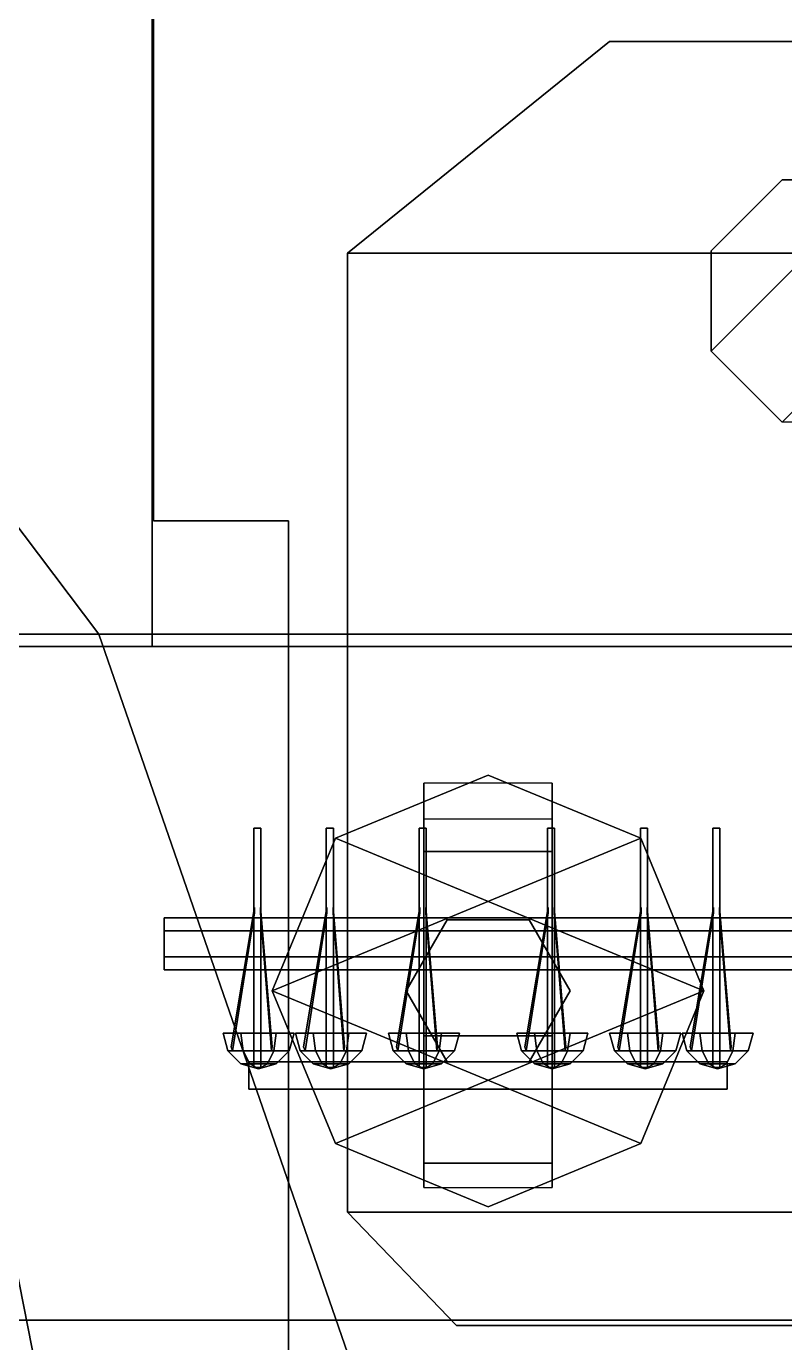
# Model space of a CAD drawing. Header units: millimetres. Extents: x -14 to 14, y -57 to 127.
# Drawn here: x -5.9 to -0.35, y -32.06 to -22.42 of the extents above; entities that cross this region are included whole.
import ezdxf

# ---------------------------------------------------------------- set-up
doc = ezdxf.new("R2010")
doc.units = ezdxf.units.MM
doc.layers.add('railings', color=6, linetype='Continuous')

msp = doc.modelspace()

# ---------------------------------------------------------------- linework, layer by layer
for points in [[(-12.97, -16.95, -4.3), (-12.85, -16.95, -4.35), (-5.37, -26.87, -4.35), (-6.89, -26.87, -4.13)], [(-12.85, -16.95, -4.35), (12.85, -16.95, -4.35), (5.37, -26.87, -4.35), (-5.37, -26.87, -4.35)], [(9, -16.95, 3.99), (-9, -16.95, 3.99), (-9, -26.87, 3.99), (9, -26.87, 3.99)], [(4.98, -26.96, 6.36), (4.98, -20.1, 6.36), (-4.98, -20.1, 6.36), (-4.98, -26.96, 6.36)], [(-4.98, -26.96, 6.36), (-4.98, -20.1, 6.36), (4.98, -20.1, 6.36), (4.98, -26.96, 6.36)], [(-4.97, -20.32, 6.36), (-4.97, -20.32, 3.99), (-4.97, -26.04, 3.99), (-4.97, -26.04, 6.36)], [(3.55, -24.08, 8.73), (1.63, -22.53, 8.73), (-1.63, -22.53, 8.73), (-3.55, -24.08, 8.73)], [(-1.63, -22.53, 8.73), (-1.63, -22.53, 6.36), (-3.55, -24.08, 6.36), (-3.55, -24.08, 8.73)], [(1.63, -22.53, 8.73), (1.63, -22.53, 6.36), (-1.63, -22.53, 6.36), (-1.63, -22.53, 8.73)], [(-0.8869, -24.0626, 9.73), (-0.3674, -23.5431, 9.73), (0.3674, -23.5431, 9.73), (-0.8869, -24.7974, 9.73)], [(-0.8869, -24.7974, 9.73), (0.3674, -23.5431, 9.73), (0.8869, -24.0626, 9.73), (-0.3674, -25.3169, 9.73)], [(-0.3674, -23.5431, 9.73), (-0.8869, -24.0626, 9.73), (-0.8869, -24.0626, 10.73), (-0.3674, -23.5431, 10.73)], [(-0.8869, -24.0626, 9.73), (-0.3674, -23.5431, 9.73), (-0.3674, -23.5431, 10.73), (-0.8869, -24.0626, 10.73)], [(0.3674, -23.5431, 9.73), (-0.3674, -23.5431, 9.73), (-0.3674, -23.5431, 10.73), (0.3674, -23.5431, 10.73)], [(-0.3674, -23.5431, 9.73), (0.3674, -23.5431, 9.73), (0.3674, -23.5431, 10.73), (-0.3674, -23.5431, 10.73)], [(3.55, -31.1, 8.73), (3.55, -24.08, 8.73), (-3.55, -24.08, 8.73), (-3.55, -31.1, 8.73)], [(-3.55, -24.08, 8.73), (-3.55, -24.08, 6.36), (-3.55, -31.1, 6.36), (-3.55, -31.1, 8.73)], [(-0.8869, -24.0626, 9.73), (-0.8869, -24.7974, 9.73), (-0.8869, -24.7974, 10.73), (-0.8869, -24.0626, 10.73)], [(-0.8869, -24.7974, 9.73), (-0.8869, -24.0626, 9.73), (-0.8869, -24.0626, 10.73), (-0.8869, -24.7974, 10.73)], [(-0.3674, -25.3169, 9.73), (0.8869, -24.0626, 9.73), (0.8869, -24.7974, 9.73), (0.3674, -25.3169, 9.73)], [(-0.8869, -24.7974, 9.73), (-0.3674, -25.3169, 9.73), (-0.3674, -25.3169, 10.73), (-0.8869, -24.7974, 10.73)], [(-0.3674, -25.3169, 9.73), (-0.8869, -24.7974, 9.73), (-0.8869, -24.7974, 10.73), (-0.3674, -25.3169, 10.73)], [(-4.97, -26.04, 6.36), (-4.97, -26.04, 3.99), (-3.98, -26.04, 3.99), (-3.98, -26.04, 6.36)], [(-3.98, -26.04, 6.36), (-3.98, -26.04, 3.99), (-3.98, -37.27, 3.99), (-3.98, -37.27, 6.36)], [(9, -26.87, 3.99), (-9, -26.87, 3.99), (-8.61, -37.01, 3.99), (8.61, -37.01, 3.99)], [(-8.28, -26.87, -3.8), (-6.89, -26.87, -4.13), (-4.89, -37.01, -3.07), (-7.72, -37.01, -2.14)], [(-6.89, -26.87, -4.13), (-5.37, -26.87, -4.35), (-1.86, -37.01, -3.55), (-4.89, -37.01, -3.07)], [(-5.37, -26.87, -4.35), (0, -26.87, -4.35), (0, -37.01, -4.35), (-1.86, -37.01, -3.55)], [(-8.87, -31.89, 6.36), (-8.87, -26.96, 6.36), (8.87, -26.96, 6.36), (8.87, -31.89, 6.36)], [(8.87, -31.89, 6.36), (8.87, -26.96, 6.36), (-8.87, -26.96, 6.36), (-8.87, -31.89, 6.36)], [(-3.6372, -28.3628, 11.15), (-2.52, -27.9, 11.15), (-1.4028, -28.3628, 11.15), (-4.1, -29.48, 11.15)], [(-3.6372, -28.3628, 11.95), (-0.94, -29.48, 11.95), (-1.4028, -28.3628, 11.95), (-2.52, -27.9, 11.95)], [(-3.6372, -28.3628, 11.95), (-2.52, -27.9, 11.95), (-2.52, -27.9, 11.15), (-3.6372, -28.3628, 11.15)], [(-2.52, -27.9, 11.95), (-1.4028, -28.3628, 11.95), (-1.4028, -28.3628, 11.15), (-2.52, -27.9, 11.15)], [(-2.99, -29.81, 12.56), (-2.99, -27.96, 11.95), (-2.99, -30.92, 11.95), (-2.99, -30.2, 12.56)], [(-2.05, -29.81, 12.56), (-2.05, -27.96, 11.95), (-2.99, -27.96, 11.95), (-2.99, -29.81, 12.56)], [(-2.05, -30.92, 11.95), (-2.05, -27.96, 11.95), (-2.05, -29.81, 12.56), (-2.05, -30.2, 12.56)], [(-2.05, -28.22, 11.15), (-2.05, -28.46, 10.72), (-2.99, -28.46, 10.72), (-2.99, -28.22, 11.15)], [(-2.99, -28.22, 11.15), (-2.99, -28.46, 10.72), (-2.99, -30.74, 10.72), (-2.99, -30.74, 11.15)], [(-2.05, -30.74, 10.72), (-2.05, -28.46, 10.72), (-2.05, -28.22, 11.15), (-2.05, -30.74, 11.15)], [(-4.235, -30.0406, 13.03), (-4.1825, -30.0406, 13.0603), (-4.1825, -28.29, 13.0603), (-4.235, -28.29, 13.03)], [(-4.1825, -30.0406, 12.9997), (-4.235, -30.0406, 13.03), (-4.235, -28.29, 13.03), (-4.1825, -28.29, 12.9997)], [(-4.1825, -28.29, 13.0603), (-4.1825, -28.29, 12.9997), (-4.235, -28.29, 13.03)], [(-4.1825, -30.0406, 13.0603), (-4.1825, -30.0406, 12.9997), (-4.1825, -28.29, 12.9997), (-4.1825, -28.29, 13.0603)], [(-3.6525, -28.29, 13.0603), (-3.6525, -28.29, 12.9997), (-3.705, -28.29, 13.03)], [(-3.6525, -30.0406, 12.9997), (-3.705, -30.0406, 13.03), (-3.705, -28.29, 13.03), (-3.6525, -28.29, 12.9997)], [(-3.705, -30.0406, 13.03), (-3.6525, -30.0406, 13.0603), (-3.6525, -28.29, 13.0603), (-3.705, -28.29, 13.03)], [(-3.6525, -30.0406, 13.0603), (-3.6525, -30.0406, 12.9997), (-3.6525, -28.29, 12.9997), (-3.6525, -28.29, 13.0603)], [(-2.9725, -28.29, 13.0603), (-2.9725, -28.29, 12.9997), (-3.025, -28.29, 13.03)], [(-2.9725, -30.0406, 12.9997), (-3.025, -30.0406, 13.03), (-3.025, -28.29, 13.03), (-2.9725, -28.29, 12.9997)], [(-3.025, -30.0406, 13.03), (-2.9725, -30.0406, 13.0603), (-2.9725, -28.29, 13.0603), (-3.025, -28.29, 13.03)], [(-2.9725, -30.0406, 13.0603), (-2.9725, -30.0406, 12.9997), (-2.9725, -28.29, 12.9997), (-2.9725, -28.29, 13.0603)], [(-2.085, -30.0406, 13.03), (-2.0325, -30.0406, 13.0603), (-2.0325, -28.29, 13.0603), (-2.085, -28.29, 13.03)], [(-2.0325, -30.0406, 12.9997), (-2.085, -30.0406, 13.03), (-2.085, -28.29, 13.03), (-2.0325, -28.29, 12.9997)], [(-2.0325, -28.29, 13.0603), (-2.0325, -28.29, 12.9997), (-2.085, -28.29, 13.03)], [(-2.0325, -30.0406, 13.0603), (-2.0325, -30.0406, 12.9997), (-2.0325, -28.29, 12.9997), (-2.0325, -28.29, 13.0603)], [(-1.3525, -28.29, 13.0603), (-1.3525, -28.29, 12.9997), (-1.405, -28.29, 13.03)], [(-1.3525, -30.0406, 12.9997), (-1.405, -30.0406, 13.03), (-1.405, -28.29, 13.03), (-1.3525, -28.29, 12.9997)], [(-1.405, -30.0406, 13.03), (-1.3525, -30.0406, 13.0603), (-1.3525, -28.29, 13.0603), (-1.405, -28.29, 13.03)], [(-1.3525, -30.0406, 13.0603), (-1.3525, -30.0406, 12.9997), (-1.3525, -28.29, 12.9997), (-1.3525, -28.29, 13.0603)], [(-0.875, -30.0406, 13.03), (-0.8225, -30.0406, 13.0603), (-0.8225, -28.29, 13.0603), (-0.875, -28.29, 13.03)], [(-0.8225, -30.0406, 12.9997), (-0.875, -30.0406, 13.03), (-0.875, -28.29, 13.03), (-0.8225, -28.29, 12.9997)], [(-0.8225, -28.29, 13.0603), (-0.8225, -28.29, 12.9997), (-0.875, -28.29, 13.03)], [(-0.8225, -30.0406, 13.0603), (-0.8225, -30.0406, 12.9997), (-0.8225, -28.29, 12.9997), (-0.8225, -28.29, 13.0603)], [(-4.1, -29.48, 11.15), (-1.4028, -28.3628, 11.15), (-0.94, -29.48, 11.15), (-3.6372, -30.5972, 11.15)], [(-4.1, -29.48, 11.95), (-1.4028, -30.5972, 11.95), (-0.94, -29.48, 11.95), (-3.6372, -28.3628, 11.95)], [(-4.1, -29.48, 11.95), (-3.6372, -28.3628, 11.95), (-3.6372, -28.3628, 11.15), (-4.1, -29.48, 11.15)], [(-1.4028, -28.3628, 11.95), (-0.94, -29.48, 11.95), (-0.94, -29.48, 11.15), (-1.4028, -28.3628, 11.15)], [(-2.99, -30.74, 10.72), (-2.99, -28.46, 10.72), (-2.05, -28.46, 10.72), (-2.05, -30.74, 10.72)], [(-4.23, -28.91, 13.03), (-4.23, -28.87, 13.03), (-4.4, -29.89, 13.03), (-4.39, -29.92, 13.03)], [(-4.39, -29.92, 13.03), (-4.4, -29.89, 13.03), (-4.23, -28.87, 13.03), (-4.23, -28.91, 13.03)], [(-4.185, -28.91, 13.056), (-4.185, -28.87, 13.056), (-4.1, -29.89, 13.2032), (-4.105, -29.92, 13.1945)], [(-4.105, -29.92, 13.1945), (-4.1, -29.89, 13.2032), (-4.185, -28.87, 13.056), (-4.185, -28.91, 13.056)], [(-4.185, -28.91, 13.004), (-4.185, -28.87, 13.004), (-4.1, -29.89, 12.8568), (-4.105, -29.92, 12.8655)], [(-4.105, -29.92, 12.8655), (-4.1, -29.89, 12.8568), (-4.185, -28.87, 13.004), (-4.185, -28.91, 13.004)], [(-3.86, -29.92, 13.03), (-3.87, -29.89, 13.03), (-3.7, -28.87, 13.03), (-3.7, -28.91, 13.03)], [(-3.7, -28.91, 13.03), (-3.7, -28.87, 13.03), (-3.87, -29.89, 13.03), (-3.86, -29.92, 13.03)], [(-3.575, -29.92, 12.8655), (-3.57, -29.89, 12.8568), (-3.655, -28.87, 13.004), (-3.655, -28.91, 13.004)], [(-3.655, -28.91, 13.004), (-3.655, -28.87, 13.004), (-3.57, -29.89, 12.8568), (-3.575, -29.92, 12.8655)], [(-3.575, -29.92, 13.1945), (-3.57, -29.89, 13.2032), (-3.655, -28.87, 13.056), (-3.655, -28.91, 13.056)], [(-3.655, -28.91, 13.056), (-3.655, -28.87, 13.056), (-3.57, -29.89, 13.2032), (-3.575, -29.92, 13.1945)], [(-3.02, -28.91, 13.03), (-3.02, -28.87, 13.03), (-3.19, -29.89, 13.03), (-3.18, -29.92, 13.03)], [(-3.18, -29.92, 13.03), (-3.19, -29.89, 13.03), (-3.02, -28.87, 13.03), (-3.02, -28.91, 13.03)], [(-2.895, -29.92, 12.8655), (-2.89, -29.89, 12.8568), (-2.975, -28.87, 13.004), (-2.975, -28.91, 13.004)], [(-2.975, -28.91, 13.004), (-2.975, -28.87, 13.004), (-2.89, -29.89, 12.8568), (-2.895, -29.92, 12.8655)], [(-2.895, -29.92, 13.1945), (-2.89, -29.89, 13.2032), (-2.975, -28.87, 13.056), (-2.975, -28.91, 13.056)], [(-2.975, -28.91, 13.056), (-2.975, -28.87, 13.056), (-2.89, -29.89, 13.2032), (-2.895, -29.92, 13.1945)], [(-2.24, -29.92, 13.03), (-2.25, -29.89, 13.03), (-2.08, -28.87, 13.03), (-2.08, -28.91, 13.03)], [(-2.08, -28.91, 13.03), (-2.08, -28.87, 13.03), (-2.25, -29.89, 13.03), (-2.24, -29.92, 13.03)], [(-2.035, -28.91, 13.056), (-2.035, -28.87, 13.056), (-1.95, -29.89, 13.2032), (-1.955, -29.92, 13.1945)], [(-1.955, -29.92, 13.1945), (-1.95, -29.89, 13.2032), (-2.035, -28.87, 13.056), (-2.035, -28.91, 13.056)], [(-2.035, -28.91, 13.004), (-2.035, -28.87, 13.004), (-1.95, -29.89, 12.8568), (-1.955, -29.92, 12.8655)], [(-1.955, -29.92, 12.8655), (-1.95, -29.89, 12.8568), (-2.035, -28.87, 13.004), (-2.035, -28.91, 13.004)], [(-1.4, -28.91, 13.03), (-1.4, -28.87, 13.03), (-1.57, -29.89, 13.03), (-1.56, -29.92, 13.03)], [(-1.56, -29.92, 13.03), (-1.57, -29.89, 13.03), (-1.4, -28.87, 13.03), (-1.4, -28.91, 13.03)], [(-1.275, -29.92, 12.8655), (-1.27, -29.89, 12.8568), (-1.355, -28.87, 13.004), (-1.355, -28.91, 13.004)], [(-1.355, -28.91, 13.004), (-1.355, -28.87, 13.004), (-1.27, -29.89, 12.8568), (-1.275, -29.92, 12.8655)], [(-1.275, -29.92, 13.1945), (-1.27, -29.89, 13.2032), (-1.355, -28.87, 13.056), (-1.355, -28.91, 13.056)], [(-1.355, -28.91, 13.056), (-1.355, -28.87, 13.056), (-1.27, -29.89, 13.2032), (-1.275, -29.92, 13.1945)], [(-1.03, -29.92, 13.03), (-1.04, -29.89, 13.03), (-0.87, -28.87, 13.03), (-0.87, -28.91, 13.03)], [(-0.87, -28.91, 13.03), (-0.87, -28.87, 13.03), (-1.04, -29.89, 13.03), (-1.03, -29.92, 13.03)], [(-0.825, -28.91, 13.056), (-0.825, -28.87, 13.056), (-0.74, -29.89, 13.2032), (-0.745, -29.92, 13.1945)], [(-0.745, -29.92, 13.1945), (-0.74, -29.89, 13.2032), (-0.825, -28.87, 13.056), (-0.825, -28.91, 13.056)], [(-0.825, -28.91, 13.004), (-0.825, -28.87, 13.004), (-0.74, -29.89, 12.8568), (-0.745, -29.92, 12.8655)], [(-0.745, -29.92, 12.8655), (-0.74, -29.89, 12.8568), (-0.825, -28.87, 13.004), (-0.825, -28.91, 13.004)], [(-4.89, -29.0404, 11.32), (-4.89, -28.9454, 11.4845), (-0.15, -28.9454, 11.4845), (-0.15, -29.0404, 11.32)], [(-4.89, -28.9454, 11.4845), (-4.89, -29.0404, 11.6491), (-0.15, -29.0404, 11.6491), (-0.15, -28.9454, 11.4845)], [(-4.89, -29.0404, 11.32), (-4.89, -29.2304, 11.32), (-4.89, -29.3254, 11.4845), (-4.89, -28.9454, 11.4845)], [(-4.89, -28.9454, 11.4845), (-4.89, -29.3254, 11.4845), (-4.89, -29.2304, 11.6491), (-4.89, -29.0404, 11.6491)], [(-2.82, -28.9604, 8.73), (-3.12, -29.48, 8.73), (-3.12, -29.48, 11.15), (-2.82, -28.9604, 10.72)], [(-2.22, -28.9604, 8.73), (-2.82, -28.9604, 8.73), (-2.82, -28.9604, 10.72), (-2.22, -28.9604, 10.72)], [(-1.92, -29.48, 8.73), (-2.22, -28.9604, 8.73), (-2.22, -28.9604, 10.72), (-1.92, -29.48, 11.15)], [(-4.89, -29.2304, 11.32), (-4.89, -29.0404, 11.32), (-0.15, -29.0404, 11.32), (-0.15, -29.2304, 11.32)], [(-4.89, -29.0404, 11.6491), (-4.89, -29.2304, 11.6491), (-0.15, -29.2304, 11.6491), (-0.15, -29.0404, 11.6491)], [(-4.89, -29.3254, 11.4845), (-4.89, -29.2304, 11.32), (-0.15, -29.2304, 11.32), (-0.15, -29.3254, 11.4845)], [(-4.89, -29.2304, 11.6491), (-4.89, -29.3254, 11.4845), (-0.15, -29.3254, 11.4845), (-0.15, -29.2304, 11.6491)], [(-3.6372, -30.5972, 11.95), (-2.52, -31.06, 11.95), (-1.4028, -30.5972, 11.95), (-4.1, -29.48, 11.95)], [(-3.6372, -30.5972, 11.95), (-4.1, -29.48, 11.95), (-4.1, -29.48, 11.15), (-3.6372, -30.5972, 11.15)], [(-3.6372, -30.5972, 11.15), (-0.94, -29.48, 11.15), (-1.4028, -30.5972, 11.15), (-2.52, -31.06, 11.15)], [(-3.12, -29.48, 8.73), (-2.82, -29.9996, 8.73), (-2.82, -29.9996, 10.72), (-3.12, -29.48, 11.15)], [(-2.22, -29.9996, 8.73), (-1.92, -29.48, 8.73), (-1.92, -29.48, 11.15), (-2.22, -29.9996, 10.72)], [(-0.94, -29.48, 11.95), (-1.4028, -30.5972, 11.95), (-1.4028, -30.5972, 11.15), (-0.94, -29.48, 11.15)], [(-4.4252, -29.92, 13.03), (-4.46, -29.79, 13.03), (-4.33, -29.79, 13.2552), (-4.3126, -29.92, 13.225)], [(-4.3126, -29.92, 12.835), (-4.33, -29.79, 12.8048), (-4.46, -29.79, 13.03), (-4.4252, -29.92, 13.03)], [(-4.3126, -29.92, 13.225), (-4.33, -29.79, 13.2552), (-4.46, -29.79, 13.03), (-4.4252, -29.92, 13.03)], [(-4.4252, -29.92, 13.03), (-4.46, -29.79, 13.03), (-4.33, -29.79, 12.8048), (-4.3126, -29.92, 12.835)], [(-4.3126, -29.92, 13.225), (-4.33, -29.79, 13.2552), (-4.07, -29.79, 13.2552), (-4.0874, -29.92, 13.225)], [(-4.0874, -29.92, 12.835), (-4.07, -29.79, 12.8048), (-4.33, -29.79, 12.8048), (-4.3126, -29.92, 12.835)], [(-4.0874, -29.92, 13.225), (-4.07, -29.79, 13.2552), (-4.33, -29.79, 13.2552), (-4.3126, -29.92, 13.225)], [(-4.3126, -29.92, 12.835), (-4.33, -29.79, 12.8048), (-4.07, -29.79, 12.8048), (-4.0874, -29.92, 12.835)], [(-4.0874, -29.92, 13.225), (-4.07, -29.79, 13.2552), (-3.94, -29.79, 13.03), (-3.9748, -29.92, 13.03)], [(-3.9748, -29.92, 13.03), (-3.94, -29.79, 13.03), (-4.07, -29.79, 12.8048), (-4.0874, -29.92, 12.835)], [(-3.9748, -29.92, 13.03), (-3.94, -29.79, 13.03), (-4.07, -29.79, 13.2552), (-4.0874, -29.92, 13.225)], [(-4.0874, -29.92, 12.835), (-4.07, -29.79, 12.8048), (-3.94, -29.79, 13.03), (-3.9748, -29.92, 13.03)], [(-3.8952, -29.92, 13.03), (-3.93, -29.79, 13.03), (-3.8, -29.79, 12.8048), (-3.7826, -29.92, 12.835)], [(-3.7826, -29.92, 13.225), (-3.8, -29.79, 13.2552), (-3.93, -29.79, 13.03), (-3.8952, -29.92, 13.03)], [(-3.7826, -29.92, 12.835), (-3.8, -29.79, 12.8048), (-3.93, -29.79, 13.03), (-3.8952, -29.92, 13.03)], [(-3.8952, -29.92, 13.03), (-3.93, -29.79, 13.03), (-3.8, -29.79, 13.2552), (-3.7826, -29.92, 13.225)], [(-3.7826, -29.92, 12.835), (-3.8, -29.79, 12.8048), (-3.54, -29.79, 12.8048), (-3.5574, -29.92, 12.835)], [(-3.5574, -29.92, 13.225), (-3.54, -29.79, 13.2552), (-3.8, -29.79, 13.2552), (-3.7826, -29.92, 13.225)], [(-3.5574, -29.92, 12.835), (-3.54, -29.79, 12.8048), (-3.8, -29.79, 12.8048), (-3.7826, -29.92, 12.835)], [(-3.7826, -29.92, 13.225), (-3.8, -29.79, 13.2552), (-3.54, -29.79, 13.2552), (-3.5574, -29.92, 13.225)], [(-3.5574, -29.92, 12.835), (-3.54, -29.79, 12.8048), (-3.41, -29.79, 13.03), (-3.4448, -29.92, 13.03)], [(-3.4448, -29.92, 13.03), (-3.41, -29.79, 13.03), (-3.54, -29.79, 13.2552), (-3.5574, -29.92, 13.225)], [(-3.4448, -29.92, 13.03), (-3.41, -29.79, 13.03), (-3.54, -29.79, 12.8048), (-3.5574, -29.92, 12.835)], [(-3.5574, -29.92, 13.225), (-3.54, -29.79, 13.2552), (-3.41, -29.79, 13.03), (-3.4448, -29.92, 13.03)], [(-3.2152, -29.92, 13.03), (-3.25, -29.79, 13.03), (-3.12, -29.79, 12.8048), (-3.1026, -29.92, 12.835)], [(-3.1026, -29.92, 13.225), (-3.12, -29.79, 13.2552), (-3.25, -29.79, 13.03), (-3.2152, -29.92, 13.03)], [(-3.1026, -29.92, 12.835), (-3.12, -29.79, 12.8048), (-3.25, -29.79, 13.03), (-3.2152, -29.92, 13.03)], [(-3.2152, -29.92, 13.03), (-3.25, -29.79, 13.03), (-3.12, -29.79, 13.2552), (-3.1026, -29.92, 13.225)], [(-3.1026, -29.92, 12.835), (-3.12, -29.79, 12.8048), (-2.86, -29.79, 12.8048), (-2.8774, -29.92, 12.835)], [(-2.8774, -29.92, 13.225), (-2.86, -29.79, 13.2552), (-3.12, -29.79, 13.2552), (-3.1026, -29.92, 13.225)], [(-2.8774, -29.92, 12.835), (-2.86, -29.79, 12.8048), (-3.12, -29.79, 12.8048), (-3.1026, -29.92, 12.835)], [(-3.1026, -29.92, 13.225), (-3.12, -29.79, 13.2552), (-2.86, -29.79, 13.2552), (-2.8774, -29.92, 13.225)], [(-2.05, -30, 12.56), (-2.05, -29.81, 12.56), (-2.99, -29.81, 12.56), (-2.99, -30, 12.56)], [(-2.8774, -29.92, 12.835), (-2.86, -29.79, 12.8048), (-2.73, -29.79, 13.03), (-2.7648, -29.92, 13.03)], [(-2.7648, -29.92, 13.03), (-2.73, -29.79, 13.03), (-2.86, -29.79, 13.2552), (-2.8774, -29.92, 13.225)], [(-2.7648, -29.92, 13.03), (-2.73, -29.79, 13.03), (-2.86, -29.79, 12.8048), (-2.8774, -29.92, 12.835)], [(-2.8774, -29.92, 13.225), (-2.86, -29.79, 13.2552), (-2.73, -29.79, 13.03), (-2.7648, -29.92, 13.03)], [(-2.2752, -29.92, 13.03), (-2.31, -29.79, 13.03), (-2.18, -29.79, 13.2552), (-2.1626, -29.92, 13.225)], [(-2.1626, -29.92, 12.835), (-2.18, -29.79, 12.8048), (-2.31, -29.79, 13.03), (-2.2752, -29.92, 13.03)], [(-2.1626, -29.92, 13.225), (-2.18, -29.79, 13.2552), (-2.31, -29.79, 13.03), (-2.2752, -29.92, 13.03)], [(-2.2752, -29.92, 13.03), (-2.31, -29.79, 13.03), (-2.18, -29.79, 12.8048), (-2.1626, -29.92, 12.835)], [(-2.1626, -29.92, 13.225), (-2.18, -29.79, 13.2552), (-1.92, -29.79, 13.2552), (-1.9374, -29.92, 13.225)], [(-1.9374, -29.92, 12.835), (-1.92, -29.79, 12.8048), (-2.18, -29.79, 12.8048), (-2.1626, -29.92, 12.835)], [(-1.9374, -29.92, 13.225), (-1.92, -29.79, 13.2552), (-2.18, -29.79, 13.2552), (-2.1626, -29.92, 13.225)], [(-2.1626, -29.92, 12.835), (-2.18, -29.79, 12.8048), (-1.92, -29.79, 12.8048), (-1.9374, -29.92, 12.835)], [(-1.9374, -29.92, 13.225), (-1.92, -29.79, 13.2552), (-1.79, -29.79, 13.03), (-1.8248, -29.92, 13.03)], [(-1.8248, -29.92, 13.03), (-1.79, -29.79, 13.03), (-1.92, -29.79, 12.8048), (-1.9374, -29.92, 12.835)], [(-1.8248, -29.92, 13.03), (-1.79, -29.79, 13.03), (-1.92, -29.79, 13.2552), (-1.9374, -29.92, 13.225)], [(-1.9374, -29.92, 12.835), (-1.92, -29.79, 12.8048), (-1.79, -29.79, 13.03), (-1.8248, -29.92, 13.03)], [(-1.5952, -29.92, 13.03), (-1.63, -29.79, 13.03), (-1.5, -29.79, 12.8048), (-1.4826, -29.92, 12.835)], [(-1.4826, -29.92, 13.225), (-1.5, -29.79, 13.2552), (-1.63, -29.79, 13.03), (-1.5952, -29.92, 13.03)], [(-1.4826, -29.92, 12.835), (-1.5, -29.79, 12.8048), (-1.63, -29.79, 13.03), (-1.5952, -29.92, 13.03)], [(-1.5952, -29.92, 13.03), (-1.63, -29.79, 13.03), (-1.5, -29.79, 13.2552), (-1.4826, -29.92, 13.225)], [(-1.4826, -29.92, 12.835), (-1.5, -29.79, 12.8048), (-1.24, -29.79, 12.8048), (-1.2574, -29.92, 12.835)], [(-1.2574, -29.92, 13.225), (-1.24, -29.79, 13.2552), (-1.5, -29.79, 13.2552), (-1.4826, -29.92, 13.225)], [(-1.2574, -29.92, 12.835), (-1.24, -29.79, 12.8048), (-1.5, -29.79, 12.8048), (-1.4826, -29.92, 12.835)], [(-1.4826, -29.92, 13.225), (-1.5, -29.79, 13.2552), (-1.24, -29.79, 13.2552), (-1.2574, -29.92, 13.225)], [(-1.2574, -29.92, 12.835), (-1.24, -29.79, 12.8048), (-1.11, -29.79, 13.03), (-1.1448, -29.92, 13.03)], [(-1.1448, -29.92, 13.03), (-1.11, -29.79, 13.03), (-1.24, -29.79, 13.2552), (-1.2574, -29.92, 13.225)], [(-1.1448, -29.92, 13.03), (-1.11, -29.79, 13.03), (-1.24, -29.79, 12.8048), (-1.2574, -29.92, 12.835)], [(-1.2574, -29.92, 13.225), (-1.24, -29.79, 13.2552), (-1.11, -29.79, 13.03), (-1.1448, -29.92, 13.03)], [(-1.0652, -29.92, 13.03), (-1.1, -29.79, 13.03), (-0.97, -29.79, 13.2552), (-0.9526, -29.92, 13.225)], [(-0.9526, -29.92, 12.835), (-0.97, -29.79, 12.8048), (-1.1, -29.79, 13.03), (-1.0652, -29.92, 13.03)], [(-0.9526, -29.92, 13.225), (-0.97, -29.79, 13.2552), (-1.1, -29.79, 13.03), (-1.0652, -29.92, 13.03)], [(-1.0652, -29.92, 13.03), (-1.1, -29.79, 13.03), (-0.97, -29.79, 12.8048), (-0.9526, -29.92, 12.835)], [(-0.9526, -29.92, 13.225), (-0.97, -29.79, 13.2552), (-0.71, -29.79, 13.2552), (-0.7274, -29.92, 13.225)], [(-0.7274, -29.92, 12.835), (-0.71, -29.79, 12.8048), (-0.97, -29.79, 12.8048), (-0.9526, -29.92, 12.835)], [(-0.7274, -29.92, 13.225), (-0.71, -29.79, 13.2552), (-0.97, -29.79, 13.2552), (-0.9526, -29.92, 13.225)], [(-0.9526, -29.92, 12.835), (-0.97, -29.79, 12.8048), (-0.71, -29.79, 12.8048), (-0.7274, -29.92, 12.835)], [(-0.7274, -29.92, 13.225), (-0.71, -29.79, 13.2552), (-0.58, -29.79, 13.03), (-0.6148, -29.92, 13.03)], [(-0.6148, -29.92, 13.03), (-0.58, -29.79, 13.03), (-0.71, -29.79, 12.8048), (-0.7274, -29.92, 12.835)], [(-0.6148, -29.92, 13.03), (-0.58, -29.79, 13.03), (-0.71, -29.79, 13.2552), (-0.7274, -29.92, 13.225)], [(-0.7274, -29.92, 12.835), (-0.71, -29.79, 12.8048), (-0.58, -29.79, 13.03), (-0.6148, -29.92, 13.03)], [(-4.33, -30.0152, 13.03), (-4.4252, -29.92, 13.03), (-4.3126, -29.92, 13.225), (-4.265, -30.0152, 13.1426)], [(-4.265, -30.0152, 12.9174), (-4.3126, -29.92, 12.835), (-4.4252, -29.92, 13.03), (-4.33, -30.0152, 13.03)], [(-4.265, -30.0152, 13.1426), (-4.3126, -29.92, 13.225), (-4.4252, -29.92, 13.03), (-4.33, -30.0152, 13.03)], [(-4.33, -30.0152, 13.03), (-4.4252, -29.92, 13.03), (-4.3126, -29.92, 12.835), (-4.265, -30.0152, 12.9174)], [(-4.265, -30.0152, 13.1426), (-4.3126, -29.92, 13.225), (-4.0874, -29.92, 13.225), (-4.135, -30.0152, 13.1426)], [(-4.135, -30.0152, 12.9174), (-4.0874, -29.92, 12.835), (-4.3126, -29.92, 12.835), (-4.265, -30.0152, 12.9174)], [(-4.135, -30.0152, 13.1426), (-4.0874, -29.92, 13.225), (-4.3126, -29.92, 13.225), (-4.265, -30.0152, 13.1426)], [(-4.265, -30.0152, 12.9174), (-4.3126, -29.92, 12.835), (-4.0874, -29.92, 12.835), (-4.135, -30.0152, 12.9174)], [(-4.135, -30.0152, 13.1426), (-4.0874, -29.92, 13.225), (-3.9748, -29.92, 13.03), (-4.07, -30.0152, 13.03)], [(-4.07, -30.0152, 13.03), (-3.9748, -29.92, 13.03), (-4.0874, -29.92, 12.835), (-4.135, -30.0152, 12.9174)], [(-4.07, -30.0152, 13.03), (-3.9748, -29.92, 13.03), (-4.0874, -29.92, 13.225), (-4.135, -30.0152, 13.1426)], [(-4.135, -30.0152, 12.9174), (-4.0874, -29.92, 12.835), (-3.9748, -29.92, 13.03), (-4.07, -30.0152, 13.03)], [(-3.8, -30.0152, 13.03), (-3.8952, -29.92, 13.03), (-3.7826, -29.92, 12.835), (-3.735, -30.0152, 12.9174)], [(-3.735, -30.0152, 13.1426), (-3.7826, -29.92, 13.225), (-3.8952, -29.92, 13.03), (-3.8, -30.0152, 13.03)], [(-3.735, -30.0152, 12.9174), (-3.7826, -29.92, 12.835), (-3.8952, -29.92, 13.03), (-3.8, -30.0152, 13.03)], [(-3.8, -30.0152, 13.03), (-3.8952, -29.92, 13.03), (-3.7826, -29.92, 13.225), (-3.735, -30.0152, 13.1426)], [(-3.735, -30.0152, 12.9174), (-3.7826, -29.92, 12.835), (-3.5574, -29.92, 12.835), (-3.605, -30.0152, 12.9174)], [(-3.605, -30.0152, 13.1426), (-3.5574, -29.92, 13.225), (-3.7826, -29.92, 13.225), (-3.735, -30.0152, 13.1426)], [(-3.605, -30.0152, 12.9174), (-3.5574, -29.92, 12.835), (-3.7826, -29.92, 12.835), (-3.735, -30.0152, 12.9174)], [(-3.735, -30.0152, 13.1426), (-3.7826, -29.92, 13.225), (-3.5574, -29.92, 13.225), (-3.605, -30.0152, 13.1426)], [(-3.605, -30.0152, 12.9174), (-3.5574, -29.92, 12.835), (-3.4448, -29.92, 13.03), (-3.54, -30.0152, 13.03)], [(-3.54, -30.0152, 13.03), (-3.4448, -29.92, 13.03), (-3.5574, -29.92, 13.225), (-3.605, -30.0152, 13.1426)], [(-3.54, -30.0152, 13.03), (-3.4448, -29.92, 13.03), (-3.5574, -29.92, 12.835), (-3.605, -30.0152, 12.9174)], [(-3.605, -30.0152, 13.1426), (-3.5574, -29.92, 13.225), (-3.4448, -29.92, 13.03), (-3.54, -30.0152, 13.03)], [(-3.12, -30.0152, 13.03), (-3.2152, -29.92, 13.03), (-3.1026, -29.92, 12.835), (-3.055, -30.0152, 12.9174)], [(-3.055, -30.0152, 13.1426), (-3.1026, -29.92, 13.225), (-3.2152, -29.92, 13.03), (-3.12, -30.0152, 13.03)], [(-3.055, -30.0152, 12.9174), (-3.1026, -29.92, 12.835), (-3.2152, -29.92, 13.03), (-3.12, -30.0152, 13.03)], [(-3.12, -30.0152, 13.03), (-3.2152, -29.92, 13.03), (-3.1026, -29.92, 13.225), (-3.055, -30.0152, 13.1426)], [(-3.055, -30.0152, 12.9174), (-3.1026, -29.92, 12.835), (-2.8774, -29.92, 12.835), (-2.925, -30.0152, 12.9174)], [(-2.925, -30.0152, 13.1426), (-2.8774, -29.92, 13.225), (-3.1026, -29.92, 13.225), (-3.055, -30.0152, 13.1426)], [(-2.925, -30.0152, 12.9174), (-2.8774, -29.92, 12.835), (-3.1026, -29.92, 12.835), (-3.055, -30.0152, 12.9174)], [(-3.055, -30.0152, 13.1426), (-3.1026, -29.92, 13.225), (-2.8774, -29.92, 13.225), (-2.925, -30.0152, 13.1426)], [(-2.925, -30.0152, 12.9174), (-2.8774, -29.92, 12.835), (-2.7648, -29.92, 13.03), (-2.86, -30.0152, 13.03)], [(-2.86, -30.0152, 13.03), (-2.7648, -29.92, 13.03), (-2.8774, -29.92, 13.225), (-2.925, -30.0152, 13.1426)], [(-2.86, -30.0152, 13.03), (-2.7648, -29.92, 13.03), (-2.8774, -29.92, 12.835), (-2.925, -30.0152, 12.9174)], [(-2.925, -30.0152, 13.1426), (-2.8774, -29.92, 13.225), (-2.7648, -29.92, 13.03), (-2.86, -30.0152, 13.03)], [(-2.18, -30.0152, 13.03), (-2.2752, -29.92, 13.03), (-2.1626, -29.92, 13.225), (-2.115, -30.0152, 13.1426)], [(-2.115, -30.0152, 12.9174), (-2.1626, -29.92, 12.835), (-2.2752, -29.92, 13.03), (-2.18, -30.0152, 13.03)], [(-2.115, -30.0152, 13.1426), (-2.1626, -29.92, 13.225), (-2.2752, -29.92, 13.03), (-2.18, -30.0152, 13.03)], [(-2.18, -30.0152, 13.03), (-2.2752, -29.92, 13.03), (-2.1626, -29.92, 12.835), (-2.115, -30.0152, 12.9174)], [(-2.115, -30.0152, 13.1426), (-2.1626, -29.92, 13.225), (-1.9374, -29.92, 13.225), (-1.985, -30.0152, 13.1426)], [(-1.985, -30.0152, 12.9174), (-1.9374, -29.92, 12.835), (-2.1626, -29.92, 12.835), (-2.115, -30.0152, 12.9174)], [(-1.985, -30.0152, 13.1426), (-1.9374, -29.92, 13.225), (-2.1626, -29.92, 13.225), (-2.115, -30.0152, 13.1426)], [(-2.115, -30.0152, 12.9174), (-2.1626, -29.92, 12.835), (-1.9374, -29.92, 12.835), (-1.985, -30.0152, 12.9174)], [(-1.985, -30.0152, 13.1426), (-1.9374, -29.92, 13.225), (-1.8248, -29.92, 13.03), (-1.92, -30.0152, 13.03)], [(-1.92, -30.0152, 13.03), (-1.8248, -29.92, 13.03), (-1.9374, -29.92, 12.835), (-1.985, -30.0152, 12.9174)], [(-1.92, -30.0152, 13.03), (-1.8248, -29.92, 13.03), (-1.9374, -29.92, 13.225), (-1.985, -30.0152, 13.1426)], [(-1.985, -30.0152, 12.9174), (-1.9374, -29.92, 12.835), (-1.8248, -29.92, 13.03), (-1.92, -30.0152, 13.03)], [(-1.5, -30.0152, 13.03), (-1.5952, -29.92, 13.03), (-1.4826, -29.92, 12.835), (-1.435, -30.0152, 12.9174)], [(-1.435, -30.0152, 13.1426), (-1.4826, -29.92, 13.225), (-1.5952, -29.92, 13.03), (-1.5, -30.0152, 13.03)], [(-1.435, -30.0152, 12.9174), (-1.4826, -29.92, 12.835), (-1.5952, -29.92, 13.03), (-1.5, -30.0152, 13.03)], [(-1.5, -30.0152, 13.03), (-1.5952, -29.92, 13.03), (-1.4826, -29.92, 13.225), (-1.435, -30.0152, 13.1426)], [(-1.435, -30.0152, 12.9174), (-1.4826, -29.92, 12.835), (-1.2574, -29.92, 12.835), (-1.305, -30.0152, 12.9174)], [(-1.305, -30.0152, 13.1426), (-1.2574, -29.92, 13.225), (-1.4826, -29.92, 13.225), (-1.435, -30.0152, 13.1426)], [(-1.305, -30.0152, 12.9174), (-1.2574, -29.92, 12.835), (-1.4826, -29.92, 12.835), (-1.435, -30.0152, 12.9174)], [(-1.435, -30.0152, 13.1426), (-1.4826, -29.92, 13.225), (-1.2574, -29.92, 13.225), (-1.305, -30.0152, 13.1426)], [(-1.305, -30.0152, 12.9174), (-1.2574, -29.92, 12.835), (-1.1448, -29.92, 13.03), (-1.24, -30.0152, 13.03)], [(-1.24, -30.0152, 13.03), (-1.1448, -29.92, 13.03), (-1.2574, -29.92, 13.225), (-1.305, -30.0152, 13.1426)], [(-1.24, -30.0152, 13.03), (-1.1448, -29.92, 13.03), (-1.2574, -29.92, 12.835), (-1.305, -30.0152, 12.9174)], [(-1.305, -30.0152, 13.1426), (-1.2574, -29.92, 13.225), (-1.1448, -29.92, 13.03), (-1.24, -30.0152, 13.03)], [(-0.97, -30.0152, 13.03), (-1.0652, -29.92, 13.03), (-0.9526, -29.92, 13.225), (-0.905, -30.0152, 13.1426)], [(-0.905, -30.0152, 12.9174), (-0.9526, -29.92, 12.835), (-1.0652, -29.92, 13.03), (-0.97, -30.0152, 13.03)], [(-0.905, -30.0152, 13.1426), (-0.9526, -29.92, 13.225), (-1.0652, -29.92, 13.03), (-0.97, -30.0152, 13.03)], [(-0.97, -30.0152, 13.03), (-1.0652, -29.92, 13.03), (-0.9526, -29.92, 12.835), (-0.905, -30.0152, 12.9174)], [(-0.905, -30.0152, 13.1426), (-0.9526, -29.92, 13.225), (-0.7274, -29.92, 13.225), (-0.775, -30.0152, 13.1426)], [(-0.775, -30.0152, 12.9174), (-0.7274, -29.92, 12.835), (-0.9526, -29.92, 12.835), (-0.905, -30.0152, 12.9174)], [(-0.775, -30.0152, 13.1426), (-0.7274, -29.92, 13.225), (-0.9526, -29.92, 13.225), (-0.905, -30.0152, 13.1426)], [(-0.905, -30.0152, 12.9174), (-0.9526, -29.92, 12.835), (-0.7274, -29.92, 12.835), (-0.775, -30.0152, 12.9174)], [(-0.775, -30.0152, 13.1426), (-0.7274, -29.92, 13.225), (-0.6148, -29.92, 13.03), (-0.71, -30.0152, 13.03)], [(-0.71, -30.0152, 13.03), (-0.6148, -29.92, 13.03), (-0.7274, -29.92, 12.835), (-0.775, -30.0152, 12.9174)], [(-0.71, -30.0152, 13.03), (-0.6148, -29.92, 13.03), (-0.7274, -29.92, 13.225), (-0.775, -30.0152, 13.1426)], [(-0.775, -30.0152, 12.9174), (-0.7274, -29.92, 12.835), (-0.6148, -29.92, 13.03), (-0.71, -30.0152, 13.03)], [(-4.2, -30.05, 13.03), (-4.33, -30.0152, 13.03), (-4.265, -30.0152, 13.1426), (-4.2, -30.05, 13.03)], [(-4.2, -30.05, 13.03), (-4.265, -30.0152, 12.9174), (-4.33, -30.0152, 13.03), (-4.2, -30.05, 13.03)], [(-4.2, -30.05, 13.03), (-4.265, -30.0152, 13.1426), (-4.33, -30.0152, 13.03), (-4.2, -30.05, 13.03)], [(-4.2, -30.05, 13.03), (-4.33, -30.0152, 13.03), (-4.265, -30.0152, 12.9174), (-4.2, -30.05, 13.03)], [(-0.77, -30.2, 12.91), (-0.77, -30, 12.91), (-4.27, -30, 12.91), (-4.27, -30.2, 12.91)], [(-0.77, -30, 12.91), (-0.77, -30, 12.56), (-4.27, -30, 12.56), (-4.27, -30, 12.91)], [(-4.27, -30, 12.91), (-4.27, -30, 12.56), (-4.27, -30.2, 12.56), (-4.27, -30.2, 12.91)], [(-4.27, -30.2, 12.56), (-4.27, -30, 12.56), (-0.77, -30, 12.56), (-0.77, -30.2, 12.56)], [(-4.2, -30.05, 13.03), (-4.265, -30.0152, 13.1426), (-4.135, -30.0152, 13.1426), (-4.2, -30.05, 13.03)], [(-4.2, -30.05, 13.03), (-4.135, -30.0152, 12.9174), (-4.265, -30.0152, 12.9174), (-4.2, -30.05, 13.03)], [(-4.2, -30.05, 13.03), (-4.135, -30.0152, 13.1426), (-4.265, -30.0152, 13.1426), (-4.2, -30.05, 13.03)], [(-4.2, -30.05, 13.03), (-4.265, -30.0152, 12.9174), (-4.135, -30.0152, 12.9174), (-4.2, -30.05, 13.03)], [(-4.2, -30.05, 13.03), (-4.135, -30.0152, 13.1426), (-4.07, -30.0152, 13.03), (-4.2, -30.05, 13.03)], [(-4.2, -30.05, 13.03), (-4.07, -30.0152, 13.03), (-4.135, -30.0152, 12.9174), (-4.2, -30.05, 13.03)], [(-4.2, -30.05, 13.03), (-4.07, -30.0152, 13.03), (-4.135, -30.0152, 13.1426), (-4.2, -30.05, 13.03)], [(-4.2, -30.05, 13.03), (-4.135, -30.0152, 12.9174), (-4.07, -30.0152, 13.03), (-4.2, -30.05, 13.03)], [(-3.67, -30.05, 13.03), (-3.8, -30.0152, 13.03), (-3.735, -30.0152, 12.9174), (-3.67, -30.05, 13.03)], [(-3.67, -30.05, 13.03), (-3.735, -30.0152, 13.1426), (-3.8, -30.0152, 13.03), (-3.67, -30.05, 13.03)], [(-3.67, -30.05, 13.03), (-3.735, -30.0152, 12.9174), (-3.8, -30.0152, 13.03), (-3.67, -30.05, 13.03)], [(-3.67, -30.05, 13.03), (-3.8, -30.0152, 13.03), (-3.735, -30.0152, 13.1426), (-3.67, -30.05, 13.03)], [(-3.67, -30.05, 13.03), (-3.735, -30.0152, 12.9174), (-3.605, -30.0152, 12.9174), (-3.67, -30.05, 13.03)], [(-3.67, -30.05, 13.03), (-3.605, -30.0152, 13.1426), (-3.735, -30.0152, 13.1426), (-3.67, -30.05, 13.03)], [(-3.67, -30.05, 13.03), (-3.605, -30.0152, 12.9174), (-3.735, -30.0152, 12.9174), (-3.67, -30.05, 13.03)], [(-3.67, -30.05, 13.03), (-3.735, -30.0152, 13.1426), (-3.605, -30.0152, 13.1426), (-3.67, -30.05, 13.03)], [(-3.67, -30.05, 13.03), (-3.605, -30.0152, 12.9174), (-3.54, -30.0152, 13.03), (-3.67, -30.05, 13.03)], [(-3.67, -30.05, 13.03), (-3.54, -30.0152, 13.03), (-3.605, -30.0152, 13.1426), (-3.67, -30.05, 13.03)], [(-3.67, -30.05, 13.03), (-3.54, -30.0152, 13.03), (-3.605, -30.0152, 12.9174), (-3.67, -30.05, 13.03)], [(-3.67, -30.05, 13.03), (-3.605, -30.0152, 13.1426), (-3.54, -30.0152, 13.03), (-3.67, -30.05, 13.03)], [(-2.99, -30.05, 13.03), (-3.12, -30.0152, 13.03), (-3.055, -30.0152, 12.9174), (-2.99, -30.05, 13.03)], [(-2.99, -30.05, 13.03), (-3.055, -30.0152, 13.1426), (-3.12, -30.0152, 13.03), (-2.99, -30.05, 13.03)], [(-2.99, -30.05, 13.03), (-3.055, -30.0152, 12.9174), (-3.12, -30.0152, 13.03), (-2.99, -30.05, 13.03)], [(-2.99, -30.05, 13.03), (-3.12, -30.0152, 13.03), (-3.055, -30.0152, 13.1426), (-2.99, -30.05, 13.03)], [(-2.99, -30.05, 13.03), (-3.055, -30.0152, 12.9174), (-2.925, -30.0152, 12.9174), (-2.99, -30.05, 13.03)], [(-2.99, -30.05, 13.03), (-2.925, -30.0152, 13.1426), (-3.055, -30.0152, 13.1426), (-2.99, -30.05, 13.03)], [(-2.99, -30.05, 13.03), (-2.925, -30.0152, 12.9174), (-3.055, -30.0152, 12.9174), (-2.99, -30.05, 13.03)], [(-2.99, -30.05, 13.03), (-3.055, -30.0152, 13.1426), (-2.925, -30.0152, 13.1426), (-2.99, -30.05, 13.03)], [(-2.99, -30.05, 13.03), (-2.925, -30.0152, 12.9174), (-2.86, -30.0152, 13.03), (-2.99, -30.05, 13.03)], [(-2.99, -30.05, 13.03), (-2.86, -30.0152, 13.03), (-2.925, -30.0152, 13.1426), (-2.99, -30.05, 13.03)], [(-2.99, -30.05, 13.03), (-2.86, -30.0152, 13.03), (-2.925, -30.0152, 12.9174), (-2.99, -30.05, 13.03)], [(-2.99, -30.05, 13.03), (-2.925, -30.0152, 13.1426), (-2.86, -30.0152, 13.03), (-2.99, -30.05, 13.03)], [(-2.82, -29.9996, 8.73), (-2.22, -29.9996, 8.73), (-2.22, -29.9996, 10.72), (-2.82, -29.9996, 10.72)], [(-2.05, -30.05, 13.03), (-2.18, -30.0152, 13.03), (-2.115, -30.0152, 13.1426), (-2.05, -30.05, 13.03)], [(-2.05, -30.05, 13.03), (-2.115, -30.0152, 12.9174), (-2.18, -30.0152, 13.03), (-2.05, -30.05, 13.03)], [(-2.05, -30.05, 13.03), (-2.115, -30.0152, 13.1426), (-2.18, -30.0152, 13.03), (-2.05, -30.05, 13.03)], [(-2.05, -30.05, 13.03), (-2.18, -30.0152, 13.03), (-2.115, -30.0152, 12.9174), (-2.05, -30.05, 13.03)], [(-2.05, -30.05, 13.03), (-2.115, -30.0152, 13.1426), (-1.985, -30.0152, 13.1426), (-2.05, -30.05, 13.03)], [(-2.05, -30.05, 13.03), (-1.985, -30.0152, 12.9174), (-2.115, -30.0152, 12.9174), (-2.05, -30.05, 13.03)], [(-2.05, -30.05, 13.03), (-1.985, -30.0152, 13.1426), (-2.115, -30.0152, 13.1426), (-2.05, -30.05, 13.03)], [(-2.05, -30.05, 13.03), (-2.115, -30.0152, 12.9174), (-1.985, -30.0152, 12.9174), (-2.05, -30.05, 13.03)], [(-2.05, -30.05, 13.03), (-1.985, -30.0152, 13.1426), (-1.92, -30.0152, 13.03), (-2.05, -30.05, 13.03)], [(-2.05, -30.05, 13.03), (-1.92, -30.0152, 13.03), (-1.985, -30.0152, 12.9174), (-2.05, -30.05, 13.03)], [(-2.05, -30.05, 13.03), (-1.92, -30.0152, 13.03), (-1.985, -30.0152, 13.1426), (-2.05, -30.05, 13.03)], [(-2.05, -30.05, 13.03), (-1.985, -30.0152, 12.9174), (-1.92, -30.0152, 13.03), (-2.05, -30.05, 13.03)], [(-1.37, -30.05, 13.03), (-1.5, -30.0152, 13.03), (-1.435, -30.0152, 12.9174), (-1.37, -30.05, 13.03)], [(-1.37, -30.05, 13.03), (-1.435, -30.0152, 13.1426), (-1.5, -30.0152, 13.03), (-1.37, -30.05, 13.03)], [(-1.37, -30.05, 13.03), (-1.435, -30.0152, 12.9174), (-1.5, -30.0152, 13.03), (-1.37, -30.05, 13.03)], [(-1.37, -30.05, 13.03), (-1.5, -30.0152, 13.03), (-1.435, -30.0152, 13.1426), (-1.37, -30.05, 13.03)], [(-1.37, -30.05, 13.03), (-1.435, -30.0152, 12.9174), (-1.305, -30.0152, 12.9174), (-1.37, -30.05, 13.03)], [(-1.37, -30.05, 13.03), (-1.305, -30.0152, 13.1426), (-1.435, -30.0152, 13.1426), (-1.37, -30.05, 13.03)], [(-1.37, -30.05, 13.03), (-1.305, -30.0152, 12.9174), (-1.435, -30.0152, 12.9174), (-1.37, -30.05, 13.03)], [(-1.37, -30.05, 13.03), (-1.435, -30.0152, 13.1426), (-1.305, -30.0152, 13.1426), (-1.37, -30.05, 13.03)], [(-1.37, -30.05, 13.03), (-1.305, -30.0152, 12.9174), (-1.24, -30.0152, 13.03), (-1.37, -30.05, 13.03)], [(-1.37, -30.05, 13.03), (-1.24, -30.0152, 13.03), (-1.305, -30.0152, 13.1426), (-1.37, -30.05, 13.03)], [(-1.37, -30.05, 13.03), (-1.24, -30.0152, 13.03), (-1.305, -30.0152, 12.9174), (-1.37, -30.05, 13.03)], [(-1.37, -30.05, 13.03), (-1.305, -30.0152, 13.1426), (-1.24, -30.0152, 13.03), (-1.37, -30.05, 13.03)], [(-0.84, -30.05, 13.03), (-0.97, -30.0152, 13.03), (-0.905, -30.0152, 13.1426), (-0.84, -30.05, 13.03)], [(-0.84, -30.05, 13.03), (-0.905, -30.0152, 12.9174), (-0.97, -30.0152, 13.03), (-0.84, -30.05, 13.03)], [(-0.84, -30.05, 13.03), (-0.905, -30.0152, 13.1426), (-0.97, -30.0152, 13.03), (-0.84, -30.05, 13.03)], [(-0.84, -30.05, 13.03), (-0.97, -30.0152, 13.03), (-0.905, -30.0152, 12.9174), (-0.84, -30.05, 13.03)], [(-0.84, -30.05, 13.03), (-0.905, -30.0152, 13.1426), (-0.775, -30.0152, 13.1426), (-0.84, -30.05, 13.03)], [(-0.84, -30.05, 13.03), (-0.775, -30.0152, 12.9174), (-0.905, -30.0152, 12.9174), (-0.84, -30.05, 13.03)], [(-0.84, -30.05, 13.03), (-0.775, -30.0152, 13.1426), (-0.905, -30.0152, 13.1426), (-0.84, -30.05, 13.03)], [(-0.84, -30.05, 13.03), (-0.905, -30.0152, 12.9174), (-0.775, -30.0152, 12.9174), (-0.84, -30.05, 13.03)], [(-0.84, -30.05, 13.03), (-0.775, -30.0152, 13.1426), (-0.71, -30.0152, 13.03), (-0.84, -30.05, 13.03)], [(-0.84, -30.05, 13.03), (-0.71, -30.0152, 13.03), (-0.775, -30.0152, 12.9174), (-0.84, -30.05, 13.03)], [(-0.84, -30.05, 13.03), (-0.71, -30.0152, 13.03), (-0.775, -30.0152, 13.1426), (-0.84, -30.05, 13.03)], [(-0.84, -30.05, 13.03), (-0.775, -30.0152, 12.9174), (-0.71, -30.0152, 13.03), (-0.84, -30.05, 13.03)], [(-0.77, -30.2, 12.56), (-0.77, -30, 12.56), (-0.77, -30, 12.91), (-0.77, -30.2, 12.91)], [(-4.27, -30.2, 12.91), (-4.27, -30.2, 12.56), (-0.77, -30.2, 12.56), (-0.77, -30.2, 12.91)], [(-2.99, -30.2, 12.56), (-2.99, -30.92, 11.95), (-2.05, -30.92, 11.95), (-2.05, -30.2, 12.56)], [(-2.52, -31.06, 11.95), (-3.6372, -30.5972, 11.95), (-3.6372, -30.5972, 11.15), (-2.52, -31.06, 11.15)], [(-1.4028, -30.5972, 11.95), (-2.52, -31.06, 11.95), (-2.52, -31.06, 11.15), (-1.4028, -30.5972, 11.15)], [(-2.99, -30.74, 11.15), (-2.99, -30.74, 10.72), (-2.05, -30.74, 10.72), (-2.05, -30.74, 11.15)], [(-3.55, -31.1, 8.73), (-2.75, -31.93, 8.73), (2.75, -31.93, 8.73), (3.55, -31.1, 8.73)], [(-3.55, -31.1, 6.36), (-2.75, -31.93, 6.36), (-2.75, -31.93, 8.73), (-3.55, -31.1, 8.73)], [(8.87, -31.89, 6.36), (9.86, -32.62, 6.36), (-9.86, -32.62, 6.36), (-8.87, -31.89, 6.36)], [(-8.87, -31.89, 6.36), (-9.86, -32.62, 6.36), (9.86, -32.62, 6.36), (8.87, -31.89, 6.36)], [(-2.75, -31.93, 8.73), (-2.75, -31.93, 6.36), (2.75, -31.93, 6.36), (2.75, -31.93, 8.73)]]:
    msp.add_3dface(points)
at = {"layer": 'railings'}
for points in [[(-4.98, -20.1, 7.29), (-4.98, -20.1, 7.22), (-4.98, -22.81, 7.22), (-4.98, -22.81, 7.29)], [(-4.98, -22.81, 7.29), (-4.98, -22.81, 7.22), (-4.98, -20.1, 7.22), (-4.98, -20.1, 7.29)], [(-4.98, -22.81, 6.86), (-4.98, -22.81, 6.79), (-4.98, -20.1, 6.79), (-4.98, -20.1, 6.86)], [(-4.98, -20.1, 6.86), (-4.98, -20.1, 6.79), (-4.98, -22.81, 6.79), (-4.98, -22.81, 6.86)], [(-3.55, -24.08, 9.23), (-3.55, -24.08, 9.16), (-1.63, -22.53, 9.16), (-1.63, -22.53, 9.23)], [(-1.63, -22.53, 9.23), (-1.63, -22.53, 9.16), (-3.55, -24.08, 9.16), (-3.55, -24.08, 9.23)], [(-3.55, -24.08, 9.66), (-3.55, -24.08, 9.59), (-1.63, -22.53, 9.59), (-1.63, -22.53, 9.66)], [(-1.63, -22.53, 9.66), (-1.63, -22.53, 9.59), (-3.55, -24.08, 9.59), (-3.55, -24.08, 9.66)], [(-1.63, -22.53, 8.73), (-1.56, -22.53, 8.73), (-1.56, -22.53, 9.66), (-1.63, -22.53, 9.66)], [(-1.63, -22.53, 9.66), (-1.56, -22.53, 9.66), (-1.56, -22.53, 8.73), (-1.63, -22.53, 8.73)], [(-1.56, -22.53, 9.66), (-1.56, -22.53, 9.59), (1.56, -22.53, 9.59), (1.56, -22.53, 9.66)], [(1.56, -22.53, 9.66), (1.56, -22.53, 9.59), (-1.56, -22.53, 9.59), (-1.56, -22.53, 9.66)], [(-1.56, -22.53, 9.23), (-1.56, -22.53, 9.16), (1.56, -22.53, 9.16), (1.56, -22.53, 9.23)], [(1.56, -22.53, 9.23), (1.56, -22.53, 9.16), (-1.56, -22.53, 9.16), (-1.56, -22.53, 9.23)], [(-4.98, -22.81, 7.29), (-4.98, -22.88, 7.29), (-4.98, -22.88, 6.36), (-4.98, -22.81, 6.36)], [(-4.98, -22.81, 6.36), (-4.98, -22.88, 6.36), (-4.98, -22.88, 7.29), (-4.98, -22.81, 7.29)], [(-4.98, -23.49, 6.36), (-4.98, -23.56, 6.36), (-4.98, -23.56, 7.29), (-4.98, -23.49, 7.29)], [(-4.98, -23.49, 7.29), (-4.98, -23.56, 7.29), (-4.98, -23.56, 6.36), (-4.98, -23.49, 6.36)], [(-4.98, -23.56, 7.29), (-4.98, -23.56, 7.22), (-4.98, -25.24, 7.22), (-4.98, -25.24, 7.29)], [(-4.98, -25.24, 7.29), (-4.98, -25.24, 7.22), (-4.98, -23.56, 7.22), (-4.98, -23.56, 7.29)], [(-4.98, -25.24, 6.86), (-4.98, -25.24, 6.79), (-4.98, -23.56, 6.79), (-4.98, -23.56, 6.86)], [(-4.98, -23.56, 6.86), (-4.98, -23.56, 6.79), (-4.98, -25.24, 6.79), (-4.98, -25.24, 6.86)], [(-3.55, -24.08, 9.66), (-3.55, -24.15, 9.66), (-3.55, -24.15, 8.73), (-3.55, -24.08, 8.73)], [(-3.55, -24.08, 8.73), (-3.55, -24.15, 8.73), (-3.55, -24.15, 9.66), (-3.55, -24.08, 9.66)], [(-3.55, -24.67, 9.66), (-3.55, -24.74, 9.66), (-3.55, -24.74, 8.73), (-3.55, -24.67, 8.73)], [(-3.55, -24.67, 8.73), (-3.55, -24.74, 8.73), (-3.55, -24.74, 9.66), (-3.55, -24.67, 9.66)], [(-3.55, -24.74, 9.66), (-3.55, -24.74, 9.59), (-3.55, -26.48, 9.59), (-3.55, -26.48, 9.66)], [(-3.55, -26.48, 9.66), (-3.55, -26.48, 9.59), (-3.55, -24.74, 9.59), (-3.55, -24.74, 9.66)], [(-3.55, -24.74, 9.23), (-3.55, -24.74, 9.16), (-3.55, -26.48, 9.16), (-3.55, -26.48, 9.23)], [(-3.55, -26.48, 9.23), (-3.55, -26.48, 9.16), (-3.55, -24.74, 9.16), (-3.55, -24.74, 9.23)], [(-4.98, -25.24, 7.29), (-4.98, -25.31, 7.29), (-4.98, -25.31, 6.36), (-4.98, -25.24, 6.36)], [(-4.98, -25.24, 6.36), (-4.98, -25.31, 6.36), (-4.98, -25.31, 7.29), (-4.98, -25.24, 7.29)], [(-4.98, -26.96, 7.29), (-4.98, -26.96, 7.22), (-4.98, -25.31, 7.22), (-4.98, -25.31, 7.29)], [(-4.98, -25.31, 7.29), (-4.98, -25.31, 7.22), (-4.98, -26.96, 7.22), (-4.98, -26.96, 7.29)], [(-4.98, -26.96, 6.86), (-4.98, -26.96, 6.79), (-4.98, -25.31, 6.79), (-4.98, -25.31, 6.86)], [(-4.98, -25.31, 6.86), (-4.98, -25.31, 6.79), (-4.98, -26.96, 6.79), (-4.98, -26.96, 6.86)], [(-3.55, -26.48, 8.73), (-3.55, -26.55, 8.73), (-3.55, -26.55, 9.66), (-3.55, -26.48, 9.66)], [(-3.55, -26.48, 9.66), (-3.55, -26.55, 9.66), (-3.55, -26.55, 8.73), (-3.55, -26.48, 8.73)], [(-3.55, -26.55, 9.23), (-3.55, -26.55, 9.16), (-3.55, -28.85, 9.16), (-3.55, -28.85, 9.23)], [(-3.55, -28.85, 9.23), (-3.55, -28.85, 9.16), (-3.55, -26.55, 9.16), (-3.55, -26.55, 9.23)], [(-3.55, -26.55, 9.66), (-3.55, -26.55, 9.59), (-3.55, -28.85, 9.59), (-3.55, -28.85, 9.66)], [(-3.55, -28.85, 9.66), (-3.55, -28.85, 9.59), (-3.55, -26.55, 9.59), (-3.55, -26.55, 9.66)], [(-8.87, -26.96, 6.86), (-8.87, -26.96, 6.79), (-4.98, -26.96, 6.79), (-4.98, -26.96, 6.86)], [(-4.98, -26.96, 6.86), (-4.98, -26.96, 6.79), (-8.87, -26.96, 6.79), (-8.87, -26.96, 6.86)], [(-8.87, -26.96, 7.29), (-8.87, -26.96, 7.22), (-4.98, -26.96, 7.22), (-4.98, -26.96, 7.29)], [(-4.98, -26.96, 7.29), (-4.98, -26.96, 7.22), (-8.87, -26.96, 7.22), (-8.87, -26.96, 7.29)], [(-5.05, -26.96, 6.36), (-4.98, -26.96, 6.36), (-4.98, -26.96, 7.29), (-5.05, -26.96, 7.29)], [(-5.05, -26.96, 7.29), (-4.98, -26.96, 7.29), (-4.98, -26.96, 6.36), (-5.05, -26.96, 6.36)], [(-3.55, -28.85, 9.66), (-3.55, -28.92, 9.66), (-3.55, -28.92, 8.73), (-3.55, -28.85, 8.73)], [(-3.55, -28.85, 8.73), (-3.55, -28.92, 8.73), (-3.55, -28.92, 9.66), (-3.55, -28.85, 9.66)], [(-3.55, -28.92, 9.66), (-3.55, -28.92, 9.59), (-3.55, -31.03, 9.59), (-3.55, -31.03, 9.66)], [(-3.55, -31.03, 9.66), (-3.55, -31.03, 9.59), (-3.55, -28.92, 9.59), (-3.55, -28.92, 9.66)], [(-3.55, -28.92, 9.23), (-3.55, -28.92, 9.16), (-3.55, -31.03, 9.16), (-3.55, -31.03, 9.23)], [(-3.55, -31.03, 9.23), (-3.55, -31.03, 9.16), (-3.55, -28.92, 9.16), (-3.55, -28.92, 9.23)], [(-3.55, -31.03, 8.73), (-3.55, -31.1, 8.73), (-3.55, -31.1, 9.66), (-3.55, -31.03, 9.66)], [(-3.55, -31.03, 9.66), (-3.55, -31.1, 9.66), (-3.55, -31.1, 8.73), (-3.55, -31.03, 8.73)], [(-3.55, -31.1, 9.66), (-3.55, -31.1, 9.59), (-2.75, -31.93, 9.59), (-2.75, -31.93, 9.66)], [(-2.75, -31.93, 9.66), (-2.75, -31.93, 9.59), (-3.55, -31.1, 9.59), (-3.55, -31.1, 9.66)], [(-3.55, -31.1, 9.23), (-3.55, -31.1, 9.16), (-2.75, -31.93, 9.16), (-2.75, -31.93, 9.23)], [(-2.75, -31.93, 9.23), (-2.75, -31.93, 9.16), (-3.55, -31.1, 9.16), (-3.55, -31.1, 9.23)], [(-2.75, -31.93, 9.66), (-2.68, -31.93, 9.66), (-2.68, -31.93, 8.73), (-2.75, -31.93, 8.73)], [(-2.75, -31.93, 8.73), (-2.68, -31.93, 8.73), (-2.68, -31.93, 9.66), (-2.75, -31.93, 9.66)], [(2.68, -31.93, 9.23), (2.68, -31.93, 9.16), (-2.68, -31.93, 9.16), (-2.68, -31.93, 9.23)], [(-2.68, -31.93, 9.23), (-2.68, -31.93, 9.16), (2.68, -31.93, 9.16), (2.68, -31.93, 9.23)], [(2.68, -31.93, 9.66), (2.68, -31.93, 9.59), (-2.68, -31.93, 9.59), (-2.68, -31.93, 9.66)], [(-2.68, -31.93, 9.66), (-2.68, -31.93, 9.59), (2.68, -31.93, 9.59), (2.68, -31.93, 9.66)]]:
    msp.add_3dface(points, dxfattribs=at)

doc.saveas('drawing.dxf')
